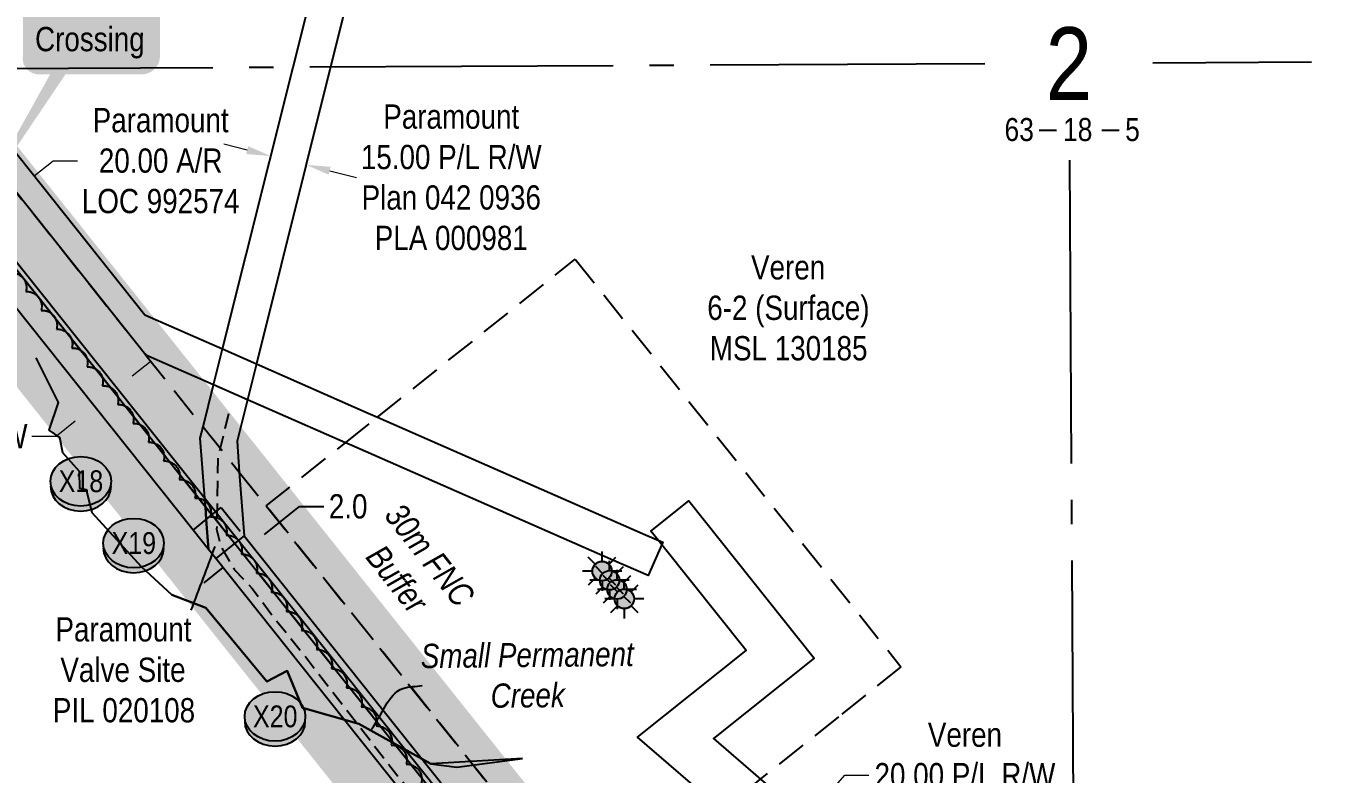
# Model space of a CAD drawing. Extents: x 518691 to 525422, y 6029591 to 6034645.
# Drawn here: x 524888 to 525421, y 6030216 to 6030524 of the extents above; entities that cross this region are included whole.
import ezdxf
from ezdxf.enums import TextEntityAlignment as Align

# ---------------------------------------------------------------- set-up
doc = ezdxf.new("R2010")
doc.units = 0
doc.header["$LTSCALE"] = 5
doc.header["$PDSIZE"] = 0.5
for name, pattern in [('0', [1, 1, 0]), ('foc-ACCESSROAD', [3.75, 2.5, -1.25]), ('foc-QUARTERLINE', [33, 25, -3, 2, -3]), ('foc-WHEELTRACKS', [2, 0.4, -1.6]), ('UG_PIPE', [1.875, 1.25, -0.625])]:
    doc.linetypes.add(name, pattern=pattern)
for name, color, linetype in [('10', 1, 'Continuous'), ('9', 3, 'Continuous'), ('AS-PIPE-UG', 44, 'UG_PIPE'), ('AS-ROADS', 254, 'Continuous'), ('C-RW', 13, 'Continuous'), ('C-WS', 13, 'foc-ACCESSROAD'), ('C-WS-S', 13, 'Continuous'), ('CG-NOTES', 7, 'Continuous'), ('F-AR', 190, 'foc-ACCESSROAD'), ('F-RW', 190, 'Continuous'), ('F-WS', 190, 'foc-ACCESSROAD'), ('L-QSEC', 8, 'foc-QUARTERLINE'), ('L-SECLBL', 7, 'Continuous'), ('P-BUFFER-H 30m', 51, 'Continuous'), ('P-CROSSINGS', 250, 'Continuous'), ('P-FNC BUFFER-T', 40, 'Continuous'), ('P-PROPOSED', 10, 'Continuous'), ('P-PROPOSED-H', 21, 'Continuous'), ('P-TXT', 4, 'Continuous'), ('T-BUSH', 110, '0'), ('T-CREEK', 160, 'Continuous'), ('T-WATER-P3', 160, 'foc-WHEELTRACKS'), ('T-WATER-T', 170, 'Continuous')]:
    doc.layers.add(name, color=color, linetype=linetype)
for name, color, linetype, lineweight in [('C-RW-T', 13, 'Continuous', 9), ('C-WS-T', 13, 'Continuous', 9), ('F-AR-T', 190, 'Continuous', 9), ('F-RW-T', 190, 'Continuous', 9), ('F-WS-T', 190, 'Continuous', 9)]:
    doc.layers.add(name, color=color, linetype=linetype, lineweight=lineweight)
doc.styles.add('80', font='ARIALN.TTF', dxfattribs={"height": 10})
doc.styles.add('80CG', font='ARIALN.TTF', dxfattribs={"height": 10})
doc.styles.add('80L', font='ARIALN.TTF', dxfattribs={"height": 10})
doc.styles.add('80LS', font='ARIALNI.TTF', dxfattribs={"height": 10})
doc.styles.add('Crossing', font='ARIALN.TTF', dxfattribs={"height": 10})
doc.styles.add('foc-LtypeFont', font='ARIALN.TTF', dxfattribs={"height": 7.349999999999999})
doc.styles.add('SIMPLEX', font='ARIALN.TTF')
doc.linetypes.add('foc-TOPO-flowdirection-NOLINE', pattern='A,0,[">",foc-LtypeFont,S=0.3,R=0,X=0,Y=-0.945],-20,[">",foc-LtypeFont,S=0.3,R=0,X=0,Y=-0.945],0', length=20)
doc.dimstyles.new('Compass 5 000', dxfattribs={"dimscale": 5, "dimtxt": 9, "dimasz": 2, "dimexe": 0.2, "dimexo": 0.0625, "dimgap": 0.5, "dimtad": 0, "dimtih": 1, "dimtoh": 1, "dimzin": 0, "dimdsep": 46, "dimtxsty": '80CG', "dimcen": 0.1, "dimse1": 1, "dimse2": 1, "dimclrd": 256, "dimclrt": 256, "dimaunit": 1, "dimadec": 4, "dimazin": 0, "dimtfac": 0.06, "dimtofl": 0, "dimtmove": 0, "dimatfit": 1, "dimfxl": 0.2, "dimtolj": 1, "dimtzin": 0, "dimlwd": -1, "dimarcsym": 0})

# ---------------------------------------------------------------- blocks, each defined once
blk = doc.blocks.new('L-SECLBL')
at = {"layer": '9', "color": 7}
for p, q in [((-5.082139060913505, -27.83004804289613), (-12.28857354467345, -27.83004804289613)), ((20.70431141927111, -27.83004804289613), (13.49787693551116, -27.83004804289613))]:
    blk.add_line(p, q, dxfattribs=at)
at = {"layer": '10', "color": 2, "style": 'SIMPLEX'}
blk.add_attdef('SEC', text='', height=30, dxfattribs=at).set_placement((0, 0), align=Align.MIDDLE)
at = {"layer": '10', "color": 5, "style": '80L'}
blk.add_attdef('TWP', text='', height=9.5, dxfattribs=at).set_placement((-14.43410290347765, -27.36845155570791), align=Align.MIDDLE_RIGHT)
blk.add_attdef('RGE', text='', height=9.5, dxfattribs=at).set_placement((3.622123863462547, -27.36845155570791), align=Align.MIDDLE_CENTER)
blk.add_attdef('MER', text='', height=9.5, dxfattribs=at).set_placement((23.16775162027989, -27.36845155570791), align=Align.MIDDLE_LEFT)
blk = doc.blocks.new('*D61')
at = {"layer": 'C-RW-T', "transparency": 16777216}
for p, q in [((525216.0316257877, 6030204.645881711), (525225.1337150182, 6030215.136899171)), ((525225.1337150182, 6030215.136899171), (525235.1337150177, 6030215.136899171)), ((525189.7543165851, 6030174.358801161), (525183.200952325, 6030166.805429935))]:
    blk.add_line(p, q, dxfattribs=at)
for points in [[(525214.7727305833, 6030205.738109088), (525217.2905209917, 6030203.553654334), (525209.4782615276, 6030197.092510484)], [(525188.4954213807, 6030175.451028537), (525191.0132117891, 6030173.266573785), (525196.3076808453, 6030181.912172386)]]:
    blk.add_solid(points, dxfattribs=at)
at = {"layer": 'Defpoints', "color": 0, "transparency": 16777216}
for p in [(525203.256603552, 6030202.49046986), (525190.0860228692, 6030187.310131762), (525196.3076808453, 6030181.912172386)]:
    blk.add_point(p, dxfattribs=at)
at = {"layer": 'C-RW-T', "transparency": 16777216, "insert": (525274.6732784556, 6030215.136899171), "char_height": 10, "attachment_point": 5, "style": '80CG'}
blk.add_mtext('\\A1;Veren\\P20.00 P/L R/W\\PPLA 180078', dxfattribs=at)
blk = doc.blocks.new('*D83')
at = {"layer": 'Defpoints', "color": 0, "transparency": 16777216}
for p in [(524990.2230222113, 6030476.373154643), (525004.7661997157, 6030472.738315484), (525003.260674716, 6030466.714632911)]:
    blk.add_point(p, dxfattribs=at)
at = {"layer": 'F-RW-T', "transparency": 16777216}
for p, q in [((524979.0159222966, 6030472.774228588), (524969.3143473812, 6030475.198985104)), ((525012.9622496313, 6030464.289876395), (525023.9636125416, 6030461.540258252))]:
    blk.add_line(p, q, dxfattribs=at)
for points in [[(524979.4200483826, 6030474.391157741), (524978.6117962105, 6030471.157299435), (524988.7174972119, 6030470.349472071)], [(525013.3663757173, 6030465.906805548), (525012.5581235453, 6030462.672947242), (525003.260674716, 6030466.714632911)]]:
    blk.add_solid(points, dxfattribs=at)
at = {"layer": 'F-RW-T', "transparency": 16777216, "insert": (525063.0495606996, 6030461.540258252), "char_height": 10, "attachment_point": 5, "style": '80CG'}
blk.add_mtext('\\A1;Paramount\\P15.00 P/L R/W\\PPlan 042 0936\\PPLA 000981', dxfattribs=at)
blk = doc.blocks.new('*D84')
at = {"layer": 'Defpoints', "color": 0, "transparency": 16777216}
for p in [(524829.1000310336, 6030492.254365172), (524821.2849506293, 6030486.024741773), (524915.9481962472, 6030367.269428891)]:
    blk.add_point(p, dxfattribs=at)
at = {"layer": 'F-RW-T', "transparency": 16777216}
for p, q in [((524931.5829059072, 6030379.732301708), (524939.4025351629, 6030385.965551125)), ((524908.1285669915, 6030361.036179474), (524900.3089376586, 6030354.802929994)), ((524900.3089376586, 6030354.802929994), (524890.3089376581, 6030354.802929994))]:
    blk.add_line(p, q, dxfattribs=at)
for points in [[(524930.544031004, 6030381.035573251), (524932.6217808104, 6030378.429030165), (524923.7632766515, 6030373.49905229)], [(524907.0896920883, 6030362.339451017), (524909.1674418948, 6030359.73290793), (524915.9481962472, 6030367.269428891)]]:
    blk.add_solid(points, dxfattribs=at)
at = {"layer": 'F-RW-T', "transparency": 16777216, "insert": (524851.2229895005, 6030354.802929994), "char_height": 10, "attachment_point": 5, "style": '80CG'}
blk.add_mtext('\\A1;Paramount\\P10.00 P/L R/W\\PPLA 021246', dxfattribs=at)
blk = doc.blocks.new('GAS')
h = blk.add_hatch(color=255)
h.dxf.hatch_style = 1
edge = h.paths.add_edge_path()
edge.add_arc((0, 0), 0.9, 0, 360)
for p, q in [((-0.5711929310346023, 0.5711929297831376), (-1.142385862069204, 1.142385861385264)), ((0, 0.8077887887338874), (0, 1.615577579286764)), ((0.5711929310309642, 0.5711929297831376), (1.142385862065566, 1.142385861385264)), ((-0.8077887898725749, 0), (-1.615577579628734, 0)), ((1.615577579625096, 0), (0.8077887898689368, 0)), ((-0.5711929310346023, -0.5711929316021271), (-1.142385862069204, -1.142385863204253)), ((0, -0.8077887905528768), (0, -1.615577581105753)), ((1.142385862065566, -1.142385863204253), (0.5711929310309642, -0.5711929316021271))]:
    blk.add_line(p, q)
blk.add_circle((0, 0), 0.8000000000000003)
blk = doc.blocks.new('xing2')
h = blk.add_hatch(color=50)
h.dxf.hatch_style = 1
edge = h.paths.add_edge_path()
edge.add_ellipse((0, 0), major_axis=(-12.5, 0), ratio=0.8162973455633619, start_angle=0, end_angle=360)
h = blk.add_hatch(color=250)
h.dxf.hatch_style = 1
edge = h.paths.add_edge_path()
edge.add_ellipse((0, -2.047489049626165), major_axis=(-12.5, 0), ratio=0.8162973455633619, start_angle=0, end_angle=180)
edge.add_line((12.5, -2.047489049626165), (12.5, 0))
edge.add_ellipse((0, 0), major_axis=(-12.5, 0), ratio=0.8162973455633619, start_angle=0, end_angle=180, ccw=False)
edge.add_line((-12.5, 0), (-12.5, -2.047489049626165))
at = {"color": 250}
blk.add_ellipse((0, 0), major_axis=(-12.5, 0), ratio=0.8162973455633619, dxfattribs=at)
blk.add_ellipse((0, -2.047489049626165), major_axis=(-12.5, 0), ratio=0.8162973455633619, start_param=0, end_param=3.141592653589793, dxfattribs=at)
at = {"color": 250, "style": 'Crossing'}
blk.add_attdef('CROSSING', text='', height=9, dxfattribs=at).set_placement((0.08916442567715421, 0.0199513138486509), align=Align.MIDDLE_CENTER)
at = {"color": 250, "style": 'Crossing', "flags": 1}
for tag, p in [('OWNER', (0.08916442567715421, -12.49201765665748)), ('DESCRIPTION', (0.08916442567715421, -25.770021277247)), ('LOCATION', (0.08916442567715421, -39.30337514164421)), ('DWG_REF', (0.08916442567715421, -52.83672900604233))]:
    blk.add_attdef(tag, text='', height=9, dxfattribs=at).set_placement(p, align=Align.MIDDLE_CENTER)
blk = doc.blocks.new('*D100')
at = {"layer": 'Defpoints', "color": 0, "transparency": 16777216}
for p in [(524883.4048065892, 6030455.940093038), (524893.9875738514, 6030442.657103976), (524878.480739403, 6030430.302563958)]:
    blk.add_point(p, dxfattribs=at)
at = {"layer": 'F-AR-T', "transparency": 16777216}
for p, q in [((524891.2260089223, 6030462.171368515), (524899.0472112554, 6030468.402643992)), ((524899.0472112554, 6030468.402643992), (524909.0472112554, 6030468.402643992)), ((524860.0767698078, 6030437.354277542), (524852.2555674752, 6030431.123002065))]:
    blk.add_line(p, q, dxfattribs=at)
for points in [[(524890.1874630093, 6030463.474902237), (524892.2645548354, 6030460.867834792), (524883.4048065892, 6030455.940093038)], [(524859.0382238948, 6030438.657811265), (524861.1153157209, 6030436.05074382), (524867.8979721409, 6030443.585553018)]]:
    blk.add_solid(points, dxfattribs=at)
at = {"layer": 'F-AR-T', "transparency": 16777216, "insert": (524943.3377978858, 6030468.402643992), "char_height": 10, "attachment_point": 5, "style": '80CG'}
blk.add_mtext('\\A1;Paramount\\P20.00 A/R\\PLOC 992574', dxfattribs=at)
blk = doc.blocks.new('*D113')
at = {"layer": 'Defpoints', "color": 0, "transparency": 16777216}
for p in [(524978.3525418807, 6030308.206932489), (524999.5130261253, 6030281.658226732), (524997.9493718548, 6030280.411925619)]:
    blk.add_point(p, dxfattribs=at)
at = {"layer": 'P-TXT', "transparency": 16777216}
for p, q in [((524986.1724935854, 6030314.439777372), (525000.5571281831, 6030325.904962778)), ((525000.5571281831, 6030325.904962778), (525010.5571281826, 6030325.904962778)), ((524968.968935906, 6030300.727786493), (524961.1489842017, 6030294.494941609))]:
    blk.add_line(p, q, dxfattribs=at)
for points in [[(524985.1336861043, 6030315.743102657), (524987.211301066, 6030313.136452088), (524978.3525418807, 6030308.206932489)], [(524967.9301284249, 6030302.031111777), (524970.0077433866, 6030299.424461208), (524976.7888876102, 6030306.960631376)]]:
    blk.add_solid(points, dxfattribs=at)
at = {"layer": 'P-TXT', "transparency": 16777216, "insert": (525020.5775920288, 6030325.904962778), "char_height": 10, "attachment_point": 5, "style": '80CG'}
blk.add_mtext('\\A1;2.0', dxfattribs=at)
blk = doc.blocks.new('*U117')
h = blk.add_hatch(color=59)
edge = h.paths.add_edge_path()
edge.add_line((-21.49999999999998, -20), (21.49999999999998, -20))
edge.add_arc((21.49999999999998, -13.99999999999999), 6.000000000000007, 269.9999999999999, 359.9999999999999)
edge.add_line((27.49999999999999, -14), (27.49999999999999, 12.5))
edge.add_arc((21.49999999999998, 12.49999999999999), 6.000000000000007, 6.785183320455494e-14, 90.00000000000007)
edge.add_line((21.49999999999998, 18.5), (-21.49999999999998, 18.5))
edge.add_arc((-21.49999999999998, 12.49999999999999), 6.000000000000007, 89.99999999999993, 179.9999999999999)
edge.add_line((-27.49999999999999, 12.5), (-27.49999999999999, -14))
edge.add_arc((-21.49999999999998, -13.99999999999999), 6.000000000000007, 180, 270.0000000000001)
at = {"color": 1, "flags": 128}
blk.add_lwpolyline([(-21.49999999999998, -20, 3, 3, 0), (21.49999999999998, -20, 3, 3, 0.4142135623730951), (27.49999999999999, -14, 3, 3, 0), (27.49999999999999, 12.5, 3, 0, 0.4142135623730951), (21.49999999999998, 18.5, 0, 0, 0), (-21.49999999999998, 18.5, 0, 0, 0.4142135623730951), (-27.49999999999999, 12.5, 0, 0, 0), (-27.49999999999999, -14, 0, 3, 0.4142135623730951)], format="xyseb", close=True, dxfattribs=at)
blk.add_lwpolyline([(-46.51015261390056, -75.76681161267523, 0, 7.5, 0), (-4.869808792737444e-16, 1.753373777117484e-15, 0, 0, 0)], format="xyseb", dxfattribs=at)
at = {"color": 1, "style": '80'}
blk.add_attdef('ENTER_TEXT_001', (-35.98567530695772, -4.996589358799454), '', height=10, dxfattribs=at)

msp = doc.modelspace()

# ---------------------------------------------------------------- hatches: boundary and pattern name
at = {"layer": 'AS-ROADS'}
h = msp.add_hatch(color=256, dxfattribs=at)
h.dxf.hatch_style = 1
h.paths.add_polyline_path([(525333.818926205, 6030036.442268564), (525302.4571805948, 6030064.554491132), (525254.1509791388, 6030107.412774937), (525224.7696576127, 6030132.586656947), (525210.8880931486, 6030144.043738609), (525192.6699750317, 6030157.167927629), (525180.9153419593, 6030162.736783074), (525171.1492875725, 6030163.871315423), (525156.5616373956, 6030162.269483152), (525138.5024045052, 6030159.040162127), (525124.8513259374, 6030157.985206777), (525107.1596803487, 6030160.299852342), (525087.6677968386, 6030171.021006557), (525074.2572168083, 6030184.265312792), (525062.2119751228, 6030199.51258378), (525017.8224117975, 6030255.498681826), (524971.5335933926, 6030313.607198513), (524946.5004885356, 6030345.147290885), (524849.0665621272, 6030467.042190402), (524860.7834378754, 6030476.407809586), (524958.2335114666, 6030354.492709099), (524983.2744066095, 6030322.942801476), (525029.5655882047, 6030264.831318161), (525073.9740248793, 6030208.821416211), (525085.4547831948, 6030194.288687202), (525096.7242031633, 6030183.158993437), (525111.9103196553, 6030174.806147647), (525125.2506740644, 6030173.060793212), (525136.599595496, 6030173.93783786), (525154.4203626068, 6030177.12451684), (525171.1967124288, 6030178.966684571), (525185.102658041, 6030177.351216914), (525200.3280249684, 6030170.138072359), (525220.0559068515, 6030155.926261395), (525234.4243423886, 6030144.067343052), (525264.0090208632, 6030118.71922506), (525312.4408194071, 6030075.749508857), (525343.8310737981, 6030047.611731424)])
at = {"layer": 'P-BUFFER-H 30m'}
h = msp.add_hatch(color=256, dxfattribs=at)
h.dxf.hatch_style = 1
edge = h.paths.add_edge_path()
edge.add_line((522844.7468338391, 6032942.53884446), (522843.5671840265, 6032944.149548934))
edge.add_line((522843.5671840265, 6032944.149548934), (522353.9863679808, 6033612.885213287))
edge.add_line((522353.9863679808, 6033612.885213288), (522281.0432332075, 6033712.516372857))
edge.add_arc((522305.2367316299, 6033730.229200824), 29.98448999966532, 216.1061547309436, 216.2090419346607, ccw=False)
edge.add_line((522281.0114649442, 6033712.559846152), (522006.1079179895, 6034089.461649417))
edge.add_line((522006.1079179895, 6034089.461649417), (521945.1022126484, 6034102.892341449))
edge.add_arc((521951.5490542019, 6034132.175576833), 29.98449000058234, 217.5884018373779, 257.5841279347829, ccw=False)
edge.add_line((521927.788950436, 6034113.885494558), (521926.7833836714, 6034115.191796537))
edge.add_line((521926.7833836714, 6034115.191796537), (521355.3164082083, 6033701.106028085))
edge.add_line((521355.3164082082, 6033701.106028084), (521282.9782703187, 6033648.693213569))
edge.add_line((521282.9782703188, 6033648.693213569), (521220.8625700082, 6033603.423100607))
edge.add_arc((521203.2022961261, 6033627.654988008), 29.98449000003019, 180.2715174940132, 306.0846804618654, ccw=False)
edge.add_line((521173.2181428052, 6033627.512895812), (521173.2064553353, 6033629.97917404))
edge.add_arc((521203.1906086562, 6033630.121266238), 29.98449000011013, 126.08468046327229, 180.2715174975705, ccw=False)
edge.add_line((521185.5303347738, 6033654.353153637), (521246.5157084159, 6033698.799481055))
edge.add_arc((521264.1759821135, 6033674.567593521), 29.98448999966519, 125.92532033553391, 126.08468002603459, ccw=False)
edge.add_line((521246.5831740299, 6033698.848506689), (521318.9565604844, 6033751.286860627))
edge.add_line((521318.9565604844, 6033751.286860627), (521915.5823220733, 6034183.602720671))
edge.add_arc((521933.1759009655, 6034159.322366014), 29.98448999971571, 37.58840182249361, 125.92713923678059, ccw=False)
edge.add_line((521956.9360047356, 6034177.612448282), (521969.7937301599, 6034160.909358278))
edge.add_line((521969.7937301599, 6034160.909358278), (522031.2591834807, 6034147.377450583))
edge.add_arc((522024.8123419322, 6034118.094215198), 29.9844900004407, 36.10615513515933, 77.58412794428511, ccw=False)
edge.add_line((522049.0376084936, 6034135.763570042), (522331.0609284296, 6033749.100323869))
edge.add_line((522331.0609284296, 6033749.100323868), (522403.9874745756, 6033649.491822276))
edge.add_line((522403.9874745755, 6033649.491822277), (522894.8636485206, 6032978.986782135))
edge.add_line((522894.8636485206, 6032978.986782135), (523031.75408497, 6032792.00309635))
edge.add_line((523031.75408497, 6032792.003096351), (523255.2865757637, 6032490.823069231))
edge.add_arc((523231.2090117662, 6032472.952967034), 29.98449000013875, 36.347782274595374, 36.58239678412389, ccw=False)
edge.add_line((523255.359548118, 6032490.724326984), (523327.6688866855, 6032392.458954029))
edge.add_line((523327.6688866855, 6032392.458954029), (523698.8401943766, 6031887.465545678))
edge.add_line((523698.8401943766, 6031887.465545678), (523760.3574983795, 6031872.47601248))
edge.add_arc((523753.2590531309, 6031843.343870169), 29.98449000037046, 38.30717124887781, 76.30595103036819, ccw=False)
edge.add_line((523776.7878462027, 6031861.930573405), (524348.0480378288, 6031138.775817632))
edge.add_arc((524324.519244778, 6031120.18911437), 29.98448999992024, 37.7416698428641, 38.30717131290419, ccw=False)
edge.add_line((524348.2303370475, 6031138.542690151), (524369.3152335034, 6031111.302988607))
edge.add_line((524369.3152335035, 6031111.302988607), (524415.297681292, 6031062.575514076))
edge.add_arc((524393.4900874394, 6031041.996435114), 29.98448999974361, 38.55638395045793, 43.33983151530413, ccw=False)
edge.add_line((524416.9378138039, 6031060.685302626), (525097.2418702317, 6030207.151328252))
edge.add_arc((525073.7941438654, 6030188.462460741), 29.98449000005883, 29.646612979827125, 38.55638394545872, ccw=False)
edge.add_line((525099.8534480985, 6030203.294261153), (525136.4210361015, 6030139.04542591))
edge.add_arc((525110.3617318674, 6030124.2136255), 29.98448999983961, -51.087541311885275, 29.64661297596558, ccw=False)
edge.add_line((525129.1959575757, 6030100.882496454), (525076.5804147193, 6030058.408212077))
edge.add_arc((525057.746189011, 6030081.739341122), 29.98448999963887, 218.9124587180173, 308.9124586892319, ccw=False)
edge.add_line((525034.4150599756, 6030062.905115402), (525033.1594524643, 6030064.460514667))
edge.add_arc((525056.4905814993, 6030083.294740388), 29.98449000000021, 128.9124586874227, 218.9124587198203, ccw=False)
edge.add_line((525037.6563557916, 6030106.625869434), (525069.1164487313, 6030132.0222611))
edge.add_line((525069.1164487312, 6030132.0222611), (525047.230136392, 6030170.476262366))
edge.add_line((525047.2301363922, 6030170.476262366), (524369.3118191533, 6031021.017002421))
edge.add_line((524369.3118191533, 6031021.017002421), (524323.1729844469, 6031069.910199737))
edge.add_arc((524344.9805783042, 6031090.489278695), 29.98449000057315, 217.7416697655091, 223.3398315040257, ccw=False)
edge.add_line((524321.2694860094, 6031072.135702945), (524299.3240350949, 6031100.48715985))
edge.add_line((524299.3240350949, 6031100.48715985), (523734.9880207418, 6031814.876642291))
edge.add_line((523734.9880207419, 6031814.876642291), (523672.8630434226, 6031830.014243416))
edge.add_arc((523679.961488673, 6031859.146385727), 29.9844900008112, 216.3159709044798, 256.305951026912, ccw=False)
edge.add_line((523655.8010891512, 6031841.388437211), (523277.7475954121, 6032355.745342864))
edge.add_line((523277.7475954121, 6032355.745342863), (523205.4857813393, 6032453.946124215))
edge.add_line((523205.4857813394, 6032453.946124215), (522981.9314763043, 6032755.155505818))
edge.add_arc((523006.0090392383, 6032773.025609448), 29.98448999993609, 216.2079591067839, 216.5824001933898, ccw=False)
edge.add_line((522981.8152060668, 6032755.313238714), (522844.746833839, 6032942.53884446))
at = {"layer": 'P-PROPOSED-H'}
h = msp.add_hatch(color=256, dxfattribs=at)
h.dxf.hatch_style = 1
h.paths.add_polyline_path([(522868.9390609923, 6032960.253408901), (522867.7578047399, 6032961.866306823), (522378.1802420911, 6033630.597528103), (522305.2367315051, 6033730.229200996), (522023.6427485485, 6034116.30381204), (521951.5490542015, 6034132.175576834), (521932.7761748917, 6034156.562867917), (521337.7228293163, 6033725.386382743), (521265.3516951529, 6033672.949660698), (521203.2022961261, 6033627.654988009), (521203.1906086562, 6033630.121266238), (521264.1759822983, 6033674.567593656), (521336.5493687529, 6033727.005947594), (521933.1759009659, 6034159.322366015), (521952.6898994019, 6034133.972309028), (522024.8123419327, 6034118.094215199), (522306.8515264842, 6033731.409218116), (522379.7939762786, 6033631.778994137), (522870.6697744105, 6032961.274467321), (523007.6181029805, 6032774.211704559), (523231.2090117479, 6032472.95296706), (523303.5183503154, 6032374.687594105), (523681.1414011393, 6031860.916323258), (523753.2590531313, 6031843.34387017), (524324.5192447574, 6031120.189114397), (524346.5014856914, 6031091.790128253), (524393.4900874369, 6031041.996435118), (525073.7941438647, 6030188.462460743), (525110.3617318675, 6030124.213625501), (525057.7461890111, 6030081.739341123), (525056.4905814998, 6030083.294740389), (525107.7839161796, 6030124.701662481), (525072.133902742, 6030187.338329666), (524391.9789541733, 6031040.685227954), (524344.980578301, 6031090.489278698), (524322.9445530153, 6031118.957749166), (523752.117120034, 6031841.56467844), (523679.9614886733, 6031859.146385727), (523301.9079949342, 6032373.503291381), (523229.5999320885, 6032471.766930681), (523006.0090392617, 6032773.025609417)])

# ---------------------------------------------------------------- linework, layer by layer
at = {"layer": 'AS-PIPE-UG', "flags": 128}
msp.add_lwpolyline([(524971.2260000012, 6030364.069999995), (524966.8520000011, 6030345.872999996), (524966.391, 6030316.6), (524968.006, 6030309.661999996), (524973.6330000003, 6030299.993), (524981.1550000012, 6030292.048000002), (524988.6710000011, 6030281.800000004), (525001.4580000004, 6030265.954), (525012.8330000011, 6030251.248999996), (525034.633000001, 6030223.102000002), (525049.8730000019, 6030203.661999988), (525064.142, 6030186.283999996), (525081.8170000012, 6030164.129999994), (525086.7310000019, 6030157.730999994), (525090.270000001, 6030153.405), (525097.6770000019, 6030145.606999992), (525103.8560000003, 6030139.300999993), (525107.352000002, 6030137.239999995), (525112.055000001, 6030136.312999993), (525121.020000001, 6030137.150999992), (525125.192000001, 6030139.173000002), (525130.680000001, 6030142.299999996), (525137.9650000009, 6030145.798999994), (525145.6700000012, 6030150.047999999), (525154.4070000012, 6030154.587999993), (525161.6620000012, 6030157.363999993), (525169.080000002, 6030158.053999994), (525175.4240000002, 6030156.545999995), (525184.255, 6030153.843999994), (525194.4910000019, 6030150.338999992), (525337.923, 6030023.518999995)], dxfattribs=at)
at = {"layer": 'C-RW'}
for points in [[(524517.5134210978, 6030931.271333595), (524856.0616781836, 6030506.311065585), (524936.8538733874, 6030404.906713395), (524968.8427529478, 6030390.833013934), (524982.7652671067, 6030384.708053246), (525028.8407419152, 6030364.438100315), (525032.6633138747, 6030362.760573027), (525143.0806222652, 6030314.296785223), (525150.2361944322, 6030311.156678579), (525144.2024324188, 6030297.424333761), (525129.8544092969, 6030303.720885782), (525022.0871477878, 6030351.016991656), (525019.4244250768, 6030352.188326155), (524979.0736840145, 6030369.939813935), (524965.1511301833, 6030376.064785834), (524937.269982937, 6030388.331070694), (524843.3240836867, 6030506.24752122), (524517.6014180004, 6030915.10737432)], [(525420.4009151568, 6029993.145718194), (525400.8211114287, 6030004.479875496), (525319.9421884237, 6030074.649514309), (525237.7637415353, 6030145.944568202), (525174.4612012915, 6030200.866349812), (525139.840951997, 6030230.904057059), (525184.5244108007, 6030266.592406034), (525149.7825505228, 6030310.124079478), (525148.269613913, 6030312.01955546), (525145.2509105123, 6030315.802042544), (525160.87471042, 6030328.271267194), (525212.6128819436, 6030263.443585915), (525171.0757261036, 6030230.267687777), (525190.3954238939, 6030213.591553625), (525252.2500476146, 6030160.201944201), (525319.7919913146, 6030101.462086012), (525412.502413923, 6030020.833413767), (525420.2708755858, 6030016.336488336)]]:
    msp.add_lwpolyline(points, dxfattribs=at)
at = {"layer": 'C-WS'}
msp.add_lwpolyline([(525152.7186310791, 6030183.503196396), (525119.9018244349, 6030166.84540443), (525112.8144335039, 6030168.372933459), (524986.8120995504, 6030326.144191992), (525019.4244250768, 6030352.188326155), (525032.6633138747, 6030362.760573027), (525114.1611612106, 6030427.846636021), (525248.3240679308, 6030259.853804216), (525222.5547516881, 6030239.274293172), (525183.950545541, 6030208.444854742), (525167.6758635862, 6030195.447815107), (525152.7186310791, 6030183.503196396)], close=True, dxfattribs=at)
at = {"layer": 'F-AR'}
for points in [[(524517.6014180004, 6030915.10737432), (524843.3240836867, 6030506.24752122), (524937.269982937, 6030388.331070694), (524960.8264484616, 6030358.761776974), (524975.7261990362, 6030340.059244324), (524986.8120995504, 6030326.144191992), (525112.8131623043, 6030168.370624899), (525119.9026997862, 6030166.84540923), (525152.7186310791, 6030183.503196396), (525156.4445095346, 6030185.34934452), (525184.9249003036, 6030183.264232106), (525237.7637415353, 6030145.944568202), (525319.9421884237, 6030074.649514309), (525400.8211114287, 6030004.479875496), (525420.4009151568, 6029993.145718194)], [(525420.530952868, 6029969.955280158), (525389.1401333137, 6029988.126369974), (525320.0905007427, 6030048.177165478), (525227.5176879795, 6030128.687073377), (525177.9221323063, 6030163.716642405), (525160.524977985, 6030164.991192221), (525122.5944495928, 6030145.783318971), (525118.266985263, 6030146.726498917), (525101.610492644, 6030150.357247785), (525089.9817029634, 6030164.946707156), (525072.1325446285, 6030187.341224194), (524973.7903806691, 6030310.721956471), (524964.4362115348, 6030322.457003221), (524961.7456266644, 6030325.834324419), (524870.0653450841, 6030440.861623451), (524867.9671103001, 6030443.494111761), (524863.8287570542, 6030448.686257477), (524818.0457792046, 6030506.120907495), (524517.776536069, 6030882.855604194)]]:
    msp.add_lwpolyline(points, dxfattribs=at)
at = {"layer": 'F-RW'}
for points in [[(524517.7765441209, 6030882.854103219), (524818.046183327, 6030506.121710226), (524863.8287570542, 6030448.686257477), (524867.9671103001, 6030443.494111761), (524870.0653450841, 6030440.861623451), (524961.7459729669, 6030325.835026796), (524962.1355642945, 6030320.587272082), (524962.1355642945, 6030320.587272082), (524963.0574097491, 6030308.161524369), (524956.6838635405, 6030316.158403157), (524862.404195, 6030434.439392946), (524856.1671398346, 6030442.264935414), (524805.3161782554, 6030506.057612501), (524517.8644204946, 6030866.701652311)], [(525420.5958985125, 6029958.373117233), (525383.3069134492, 6029979.959125644), (525320.165415438, 6030034.872498905), (525277.3756811343, 6030072.085764022), (525221.3419610935, 6030120.818049448), (525191.4366402747, 6030141.940383425), (525174.4248227444, 6030153.956533733), (525162.5628484043, 6030154.82516346), (525124.5987788987, 6030135.600578619), (525123.9378942153, 6030135.266020633), (525098.6323865192, 6030140.780973142), (525096.0122080143, 6030141.352287886), (524966.0359752341, 6030304.424730422), (524963.0574097491, 6030308.161524369), (524962.1355642945, 6030320.587272082), (524961.7459729669, 6030325.835026796), (524959.6522963253, 6030354.064764815), (524960.8264484616, 6030358.761776974), (524965.1511301833, 6030376.064785834), (524968.8427529478, 6030390.833013934), (524997.883535693, 6030507.022039039), (525071.1837971278, 6030800.308451029)], [(525087.0389829206, 6030801.915991357), (525013.3558756978, 6030507.100178199), (524982.7652671067, 6030384.708053246), (524979.0736840145, 6030369.939813935), (524974.7839340306, 6030352.777778608), (524975.7261990362, 6030340.059244324), (524977.6660729559, 6030313.883875336), (525104.41333591, 6030154.864403917), (525121.9215824748, 6030151.048916776), (525159.5048158763, 6030170.080354422), (525179.6724032112, 6030168.604211864), (525230.609104757, 6030132.626611595), (525320.0536084526, 6030054.838107879), (525392.0598620265, 6029992.214465407), (525420.4984458326, 6029975.75246303)]]:
    msp.add_lwpolyline(points, dxfattribs=at)
at = {"layer": 'F-WS'}
msp.add_lwpolyline([(524973.7903806691, 6030310.721956471), (524966.0359752341, 6030304.424730422), (524963.0574097491, 6030308.161524369), (524956.6838635405, 6030316.158403157), (524962.1355642945, 6030320.587272082), (524964.4362115348, 6030322.457003221), (524968.2052475469, 6030325.518563596), (524977.6660729559, 6030313.883875336), (524973.7903806691, 6030310.721956471)], close=True, dxfattribs=at)
at = {"layer": 'L-QSEC'}
for p, q in [((524509.7892216522, 6030504.592093163), (525282.8464353225, 6030508.467250482)), ((525352.1274499241, 6030508.81454022), (525417.5075238856, 6030509.142275428)), ((525317.7330571789, 6030468.641146099), (525322.0896509722, 6029691.167068492))]:
    msp.add_line(p, q, dxfattribs=at)
msp.add_lwpolyline([(525352.1277664965, 6030508.812421858), (525417.5075521569, 6030509.137233763)], dxfattribs=at)
at = {"layer": 'T-BUSH', "flags": 128}
msp.add_lwpolyline([(524392.2018878929, 6030037.526827632, -0.0131234291134757), (524392.5116114125, 6030037.444963451, -0.52056705), (524400.3169224779, 6030043.696132879, -0.52056705), (524408.1222335444, 6030049.947302295, -0.52056705), (524415.9275446106, 6030056.198471718, -0.52056705), (524423.7328556782, 6030062.449641139, -0.52056705), (524431.5381667437, 6030068.700810564, -0.52056705), (524439.2456904945, 6030075.070490235, -0.52056705), (524446.8651548494, 6030081.5468907, -0.52056705), (524454.484619205, 6030088.02329116, -0.52056705), (524462.104083559, 6030094.499691622, -0.52056705), (524469.7235479142, 6030100.976092083, -0.52056705), (524477.3430122689, 6030107.452492545, -0.52056705), (524484.9624766235, 6030113.928893009, -0.52056705), (524492.5819409773, 6030120.405293463, -0.52056705), (524500.2014053324, 6030126.881693932, -0.52056705), (524507.8208696878, 6030133.358094394, -0.52056705), (524515.4403340416, 6030139.834494859, -0.52056705), (524523.0597983961, 6030146.310895323, -0.52056705), (524530.6792627516, 6030152.787295783, -0.52056705), (524538.2987271054, 6030159.263696245, -0.52056705), (524545.9181914601, 6030165.740096708, -0.52056705), (524553.5376558171, 6030172.21649717, -0.52056705), (524561.1498256128, 6030178.701462678, -0.52056705), (524568.7566204773, 6030185.192739284, -0.52056705), (524576.3634153426, 6030191.684015875, -0.52056705), (524583.9702102069, 6030198.175292473, -0.52056705), (524591.5770050732, 6030204.666569069, -0.52056705), (524599.1837999382, 6030211.157845671, -0.52056705), (524606.7905948035, 6030217.649122268, -0.52056705), (524614.3973896687, 6030224.140398866, -0.52056705), (524622.0041845343, 6030230.631675465, -0.52056705), (524629.6109794005, 6030237.122952062, -0.52056705), (524637.2843453549, 6030243.535325754, -0.52056705), (524644.9634491121, 6030249.940898756, -0.52056705), (524652.64255287, 6030256.346471755, -0.52056705), (524660.3216566299, 6030262.752044758, -0.52056705), (524668.0007603873, 6030269.157617766, -0.52056705), (524675.6798641453, 6030275.563190758, -0.52056705), (524683.3589679034, 6030281.968763759, -0.52056705), (524691.0380716613, 6030288.374336762, -0.52056705), (524698.7171754184, 6030294.779909771, -0.52056705), (524706.3962791776, 6030301.18548277, -0.52056705), (524714.0753829369, 6030307.591055766, -0.52056705), (524721.7561369952, 6030313.994632863, -0.52056705), (524729.4903918485, 6030320.333505149, -0.52056705), (524737.2246467012, 6030326.672377445, -0.52056705), (524744.9589015511, 6030333.011249726, -0.52056705), (524752.693156404, 6030339.350122014, -0.52056705), (524760.427411257, 6030345.688994301, -0.52056705), (524768.1616661071, 6030352.027866588, -0.52056705), (524775.8959209608, 6030358.366738886, -0.52056705), (524783.630175812, 6030364.705611167, -0.52056705), (524791.3644306631, 6030371.044483454, -0.52056705), (524799.0986855166, 6030377.38335574, -0.52056705), (524806.8329403667, 6030383.72222804, -0.52056705), (524814.5671952198, 6030390.061100319, -0.52056705), (524822.3014500728, 6030396.399972606, -0.52056705), (524830.0357049226, 6030402.738844897, -0.52056705), (524837.7427829731, 6030409.110711374, -0.52056705), (524845.4459102958, 6030415.487374244, -0.52056705), (524853.1490376175, 6030421.86403712, -0.52056705), (524860.852164941, 6030428.240699999, -0.52056705), (524868.5552922643, 6030434.617362876, -0.52056705), (524875.1741383867, 6030430.007288335, -0.52056705), (524881.4821751117, 6030422.247863564, -0.52056705), (524887.7902118372, 6030414.488438799, -0.52056705), (524894.0982485625, 6030406.729014035, -0.52056705), (524900.4062852871, 6030398.969589272, -0.52056705), (524906.7143220139, 6030391.210164505, -0.52056705), (524913.0223587404, 6030383.450739741, -0.52056705), (524919.3303954648, 6030375.691314985, -0.52056705), (524925.6384321906, 6030367.931890215, -0.52056705), (524931.9464689163, 6030360.172465453, -0.52056705), (524938.2545056418, 6030352.413040689, -0.52056705), (524944.5625423662, 6030344.653615925, -0.52056705), (524950.9764237087, 6030336.981895582, -0.52056705), (524957.4285820794, 6030329.341892151, -0.52056705), (524963.8807404494, 6030321.701888734, -0.52056705), (524970.33289882, 6030314.0618853, -0.52056705), (524976.5876758457, 6030306.260953763, -0.52056705), (524982.7717518905, 6030298.402378611, -0.52056705), (524988.9558279335, 6030290.543803452, -0.52056705), (524995.1399039783, 6030282.685228297, -0.52056705), (525001.3239800232, 6030274.826653141, -0.52056705), (525007.5069730515, 6030266.967228331, -0.52056705), (525013.6677436093, 6030259.090369431, -0.52056705), (525019.8285141699, 6030251.213510534, -0.52056705), (525025.9892847277, 6030243.336651634, -0.52056705), (525032.1500552874, 6030235.459792734, -0.52056705), (525038.3108258451, 6030227.582933842, -0.52056705), (525044.4715964029, 6030219.706074935, -0.52056705), (525050.6323669626, 6030211.829216038, -0.52056705), (525056.7931375204, 6030203.952357137, -0.52056705), (525062.4047346041, 6030195.679815377, -0.52056705), (525068.5343282013, 6030187.831822964, -0.52056705), (525075.499490571, 6030180.656412653, -0.52056705), (525082.4646529397, 6030173.481002336, -0.52056705), (525089.33913949, 6030166.22057079, -0.52056705), (525096.0518349505, 6030158.808437523, -0.52056705), (525100.9222914035, 6030150.132440921, -0.52056705), (525105.4215325733, 6030141.201773035, -0.52056705), (525108.9837205634, 6030132.446055415, -0.52056705), (525101.5651510332, 6030125.7404737, -0.52056705), (525094.1465815046, 6030119.034891984, -0.52056705), (525086.7280119745, 6030112.329310262, -0.52056705), (525081.5573254863, 6030107.655570858)], format="xyb", dxfattribs=at)
at = {"layer": 'T-CREEK', "flags": 128}
msp.add_lwpolyline([(524935.3969141087, 6030301.028124431), (524947.9302974383, 6030289.563682854), (524961.8863426392, 6030284.127909663), (524987.0109821691, 6030253.758384513), (524995.4193848636, 6030258.221661383), (525001.8183501812, 6030242.942425936), (525025.0374430921, 6030236.378454166), (525054.5733510063, 6030219.916125448), (525065.3830610978, 6030218.544148669), (525092.337594649, 6030222.038052334)], dxfattribs=at)
at = {"layer": 'T-CREEK', "linetype": 'foc-TOPO-flowdirection-NOLINE', "flags": 128}
msp.add_lwpolyline([(525092.337594649, 6030222.038052334), (525054.5733510063, 6030219.916125448), (525025.0374430921, 6030236.378454166), (525001.8183501812, 6030242.942425936), (524995.4193848636, 6030258.221661383), (524987.0109821691, 6030253.758384513), (524961.8863426392, 6030284.127909663), (524947.9302974383, 6030289.563682854), (524935.3969141087, 6030301.028124431), (524935.3969141087, 6030301.028124431)], dxfattribs=at)
at = {"layer": 'T-WATER-P3', "linetype": 'ByBlock', "flags": 128}
msp.add_lwpolyline([(524935.3969141087, 6030301.028124431), (524915.0897176792, 6030323.251312249), (524912.8084749839, 6030332.741536603), (524910.0053293658, 6030333.360374459), (524909.8271963755, 6030340.384985241), (524903.0577301794, 6030348.026434945), (524901.7432448636, 6030354.367266242), (524897.446870269, 6030357.38181457), (524901.1751534571, 6030368.762746338), (524891.9749347564, 6030387.150341731)], dxfattribs=at)

# ---------------------------------------------------------------- block references
at = {"layer": 'C-WS-S', "xscale": 5.000000000000016, "yscale": 5.000000000000016, "zscale": 5.000000000000016}
for p in [(525125.1950508865, 6030299.276715729), (525128.2655730668, 6030295.510385586), (525131.3361002789, 6030291.74405752), (525134.3423563677, 6030287.866107277)]:
    msp.add_blockref('GAS', p, dxfattribs=at)
at = {"layer": 'CG-NOTES'}
ref = msp.add_blockref('*U117', (524914.04857512, 6030525.493746124), dxfattribs=dict(at, xscale=0.9994769999999975, yscale=0.9994769999999975, zscale=0.9994769999999975))
ref.add_attrib('ENTER_TEXT_001', 'Road', (524900.3449682305, 6030530.383183972), dxfattribs={"layer": '0', "color": 1, "height": 9.994770000000026, "style": '80'})
ref.add_attrib('ENTER_TEXT_002', 'Crossing', (524891.5842046221, 6030513.547973385), dxfattribs={"layer": '0', "color": 1, "height": 9.994770000000026, "style": '80'})
at = {"layer": 'L-SECLBL'}
msp.add_blockref('L-SECLBL', (525317.5120087109, 6030508.640448058), dxfattribs=at).add_auto_attribs({'SEC': '2', 'TWP': '63', 'RGE': '18', 'MER': '5'})
at = {"layer": 'P-CROSSINGS', "color": 5, "xscale": 0.9994743700000347, "yscale": 0.9994743700000347, "zscale": 0.9994743700000347}
for p, values in [((524910.4130966221, 6030336.304368679), {'CROSSING': 'X18'}), ((524932.1855838447, 6030310.829444963), {'CROSSING': 'X19'}), ((524990.436179993, 6030239.404241595), {'CROSSING': 'X20'})]:
    msp.add_blockref('xing2', p, dxfattribs=at).add_auto_attribs(values)

# ---------------------------------------------------------------- texts
at = {"layer": 'C-WS-T', "insert": (525149.365697605, 6030429.486146359), "char_height": 10.00000000000003, "attachment_point": 1, "style": '80L'}
msp.add_mtext_dynamic_manual_height_columns('\\pi37.179;Veren\\P\\pi19.161;6-2 (Surface)\\P\\pi20.215;MSL 130185', width=104.0655911852373, gutter_width=50, heights=[0], dxfattribs=at)
at = {"layer": 'F-WS-T', "insert": (524885.8351165779, 6030280.297160643), "char_height": 10.00000000000003, "attachment_point": 1, "style": '80L'}
msp.add_mtext_dynamic_manual_height_columns('\\pi14.152;Paramount\\P\\pi16.181;Valve Site\\P\\pi13.091;PIL 020108', width=83.3919098569313, gutter_width=50, heights=[0], dxfattribs=at)

# ---------------------------------------------------------------- dimensions: what is measured, and where the dimension line sits
at = {"layer": 'C-RW-T'}
dim = msp.add_linear_dim(base=(525196.3076808453, 6030181.912172386), p1=(525203.256603552, 6030202.49046986), p2=(525190.0860228692, 6030187.310131761), angle=229.05483551850554, text='Veren\\P20.00 P/L R/W\\PPLA 180078', dimstyle='Compass 5 000', dxfattribs=at)
dim.commit()
dim.dimension.update_dxf_attribs({"geometry": '*D61', "text_midpoint": (525274.6732784556, 6030215.136899171), "dimtype": 161})
at = {"layer": 'F-AR-T', "color": 2}
dim = msp.add_linear_dim(base=(524883.4048065892, 6030455.940093038), p1=(524878.4807394024, 6030430.302563958), p2=(524893.987573851, 6030442.657103977), angle=38.544886018488114, text='Paramount\\P20.00 A/R\\PLOC 992574', dimstyle='Compass 5 000', dxfattribs=at)
dim.commit()
dim.dimension.update_dxf_attribs({"geometry": '*D100', "text_midpoint": (524943.3377978858, 6030468.402643992), "dimtype": 161})
at = {"layer": 'F-RW-T'}
for base, p1, p2, angle, text, picture, middle in [((525003.260674716, 6030466.714632911), (524990.2230222113, 6030476.373154644), (525004.7661997154, 6030472.738315484), 345.96729848293427, 'Paramount\\P15.00 P/L R/W\\PPlan 042 0936\\PPLA 000981', '*D83', (525063.0495606996, 6030461.540258252)), ((524915.9481962472, 6030367.269428891), (524829.1000310341, 6030492.254365172), (524821.2849506296, 6030486.024741773), 218.55934797582012, 'Paramount\\P10.00 P/L R/W\\PPLA 021246', '*D84', (524851.2229895005, 6030354.802929994))]:
    dim = msp.add_linear_dim(base=base, p1=p1, p2=p2, angle=angle, text=text, dimstyle='Compass 5 000', dxfattribs=at)
    dim.commit()
    dim.dimension.update_dxf_attribs({"geometry": picture, "text_midpoint": middle, "dimtype": 161})

# ---------------------------------------------------------------- leaders
at = {"layer": 'F-WS-T', "path_type": 1}
msp.add_leader([(524965.6401599888, 6030309.366337766), (524955.797917733, 6030283.218803641)], dimstyle='Compass 5 000', override={"dimgap": 0.5, "dimtad": 0}, dxfattribs=at)
at = {"layer": 'T-WATER-T', "path_type": 1}
msp.add_leader([(525030.1677141027, 6030234.170053826), (525043.1425023634, 6030250.937997471), (525051.1151637243, 6030252.125049257)], dimstyle='Compass 5 000', override={"dimgap": 0.5, "dimtad": 0}, dxfattribs=at)

# ---------------------------------------------------------------- next in the draw order: texts
at = {"layer": 'P-FNC BUFFER-T', "insert": (525042.6855730322, 6030328.566887119), "char_height": 9.99474370000036, "attachment_point": 1, "rotation": 308.29402059582753, "style": '80LS', "bg_fill": 2}
msp.add_mtext_dynamic_manual_height_columns('\\pi0.37631;30m FNC \\P\\pi9.0757;Buffer', width=49.19916591096191, gutter_width=49.94745081434584, heights=[0], dxfattribs=at)

# ---------------------------------------------------------------- next in the draw order: linework, layer by layer
at = {"layer": 'P-PROPOSED'}
msp.add_lwpolyline([(523303.5183503154, 6032374.687594105), (523681.1414011393, 6031860.916323258), (523753.2590531313, 6031843.34387017), (524324.5192447574, 6031120.189114397), (524346.5014856914, 6031091.790128253), (524393.4900874369, 6031041.996435118), (525073.7941438647, 6030188.462460743), (525110.3617318675, 6030124.213625501), (525057.7461890111, 6030081.739341123), (525056.4905814998, 6030083.294740389), (525107.7839161796, 6030124.701662481), (525072.133902742, 6030187.338329666), (524391.9789541733, 6031040.685227954), (524344.980578301, 6031090.489278698), (524322.9445530153, 6031118.957749166), (523752.117120034, 6031841.56467844), (523679.9614886733, 6031859.146385727), (523301.9079949342, 6032373.503291381)], dxfattribs=at)

# ---------------------------------------------------------------- next in the draw order: texts
at = {"layer": 'T-WATER-T', "insert": (525049.5755653548, 6030269.28756509), "char_height": 9.98668269911076, "width": 89.11927254817004, "attachment_point": 1, "rotation": 0.5643299785668887, "style": '80L'}
msp.add_mtext('\\pi0.8696;{\\fArial Narrow|b0|i1|c0|p34;Small Permanent \\P\\pi29.518;Creek}', dxfattribs=at)

# ---------------------------------------------------------------- next in the draw order: dimensions: what is measured, and where the dimension line sits
at = {"layer": 'P-TXT', "color": 6}
dim = msp.add_linear_dim(base=(524978.3525418807, 6030308.206932489), p1=(524997.9493718551, 6030280.411925619), p2=(524999.5130261254, 6030281.658226733), angle=38.55638396047592, text='2.0', dimstyle='Compass 5 000', dxfattribs=at)
dim.commit()
dim.dimension.update_dxf_attribs({"geometry": '*D113', "text_midpoint": (525020.5775920288, 6030325.904962778), "dimtype": 161})

doc.saveas('drawing.dxf')
